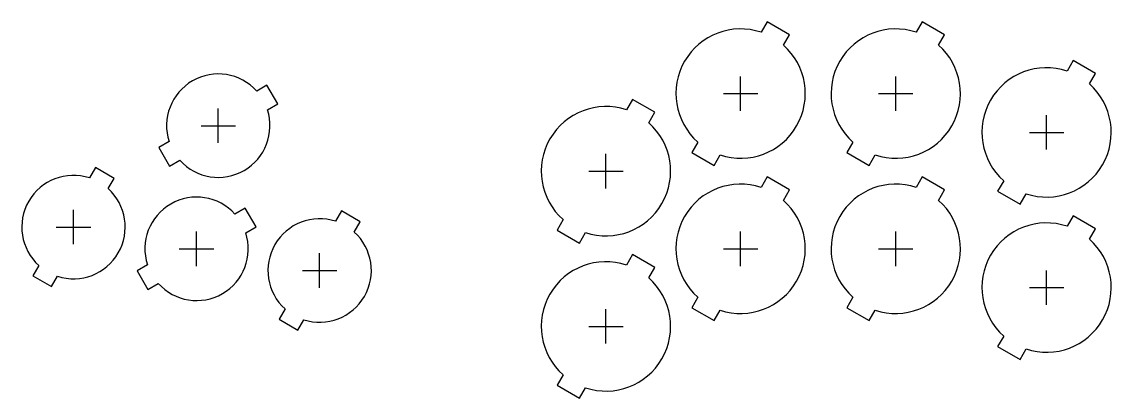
# Model space of a CAD drawing. Header units: millimetres. Extents: x -41 to 212, y -35 to 53.
import ezdxf

# ---------------------------------------------------------------- set-up
doc = ezdxf.new("R2010")
doc.units = ezdxf.units.MM
for name, color, linetype in [('BUTTONS_24', 1, 'Continuous'), ('BUTTONS_30', 5, 'Continuous'), ('REFERENCE', 8, 'Continuous')]:
    doc.layers.add(name, color=color, linetype=linetype)

msp = doc.modelspace()

# ---------------------------------------------------------------- linework, layer by layer
at = {"layer": 'BUTTONS_24'}
for points in [[(13.95, 36.59, 0.809427), (-6.38, 24.86), (-8.77, 23.47), (-6.27, 19.14), (-3.88, 20.53, 0.809427), (16.45, 32.26), (18.84, 33.64), (16.34, 37.97)], [(-24.86, 16.45, 0.809427), (-36.59, -3.88), (-37.97, -6.27), (-33.64, -8.77), (-32.26, -6.38, 0.809427), (-20.53, 13.95), (-19.14, 16.34), (-23.47, 18.84)], [(8.91, 8.03, 0.809427), (-11.41, -3.7), (-13.81, -5.08), (-11.31, -9.42), (-8.91, -8.03, 0.809427), (11.41, 3.7), (13.81, 5.08), (11.31, 9.42)], [(32.26, 6.38, 0.809427), (20.53, -13.95), (19.14, -16.34), (23.47, -18.84), (24.86, -16.45, 0.809427), (36.59, 3.88), (37.97, 6.27), (33.64, 8.77)]]:
    msp.add_lwpolyline(points, format="xyb", close=True, dxfattribs=at)
at = {"layer": 'BUTTONS_30'}
for points in [[(131, 50.23, 0.816497), (116.3, 24.77), (114.9, 22.34), (120.1, 19.34), (121.5, 21.77, 0.816497), (136.2, 47.23), (137.6, 49.66), (132.4, 52.66)], [(167, 50.23, 0.816497), (152.3, 24.77), (150.9, 22.34), (156.1, 19.34), (157.5, 21.77, 0.816497), (172.2, 47.23), (173.6, 49.66), (168.4, 52.66)], [(202, 41.23, 0.816497), (187.3, 15.77), (185.9, 13.34), (191.1, 10.34), (192.5, 12.77, 0.816497), (207.2, 38.23), (208.6, 40.66), (203.4, 43.66)], [(99.75, 32.23, 0.816497), (85.05, 6.77), (83.65, 4.34), (88.85, 1.34), (90.25, 3.77, 0.816497), (104.95, 29.23), (106.35, 31.66), (101.15, 34.66)], [(131, 14.23, 0.816497), (116.3, -11.23), (114.9, -13.66), (120.1, -16.66), (121.5, -14.23, 0.816497), (136.2, 11.23), (137.6, 13.66), (132.4, 16.66)], [(167, 14.23, 0.816497), (152.3, -11.23), (150.9, -13.66), (156.1, -16.66), (157.5, -14.23, 0.816497), (172.2, 11.23), (173.6, 13.66), (168.4, 16.66)], [(202, 5.23, 0.816497), (187.3, -20.23), (185.9, -22.66), (191.1, -25.66), (192.5, -23.23, 0.816497), (207.2, 2.23), (208.6, 4.66), (203.4, 7.66)], [(99.75, -3.77, 0.816497), (85.05, -29.23), (83.65, -31.66), (88.85, -34.66), (90.25, -32.23, 0.816497), (104.95, -6.77), (106.35, -4.34), (101.15, -1.34)]]:
    msp.add_lwpolyline(points, format="xyb", close=True, dxfattribs=at)
at = {"layer": 'REFERENCE'}
for p, q in [((126.25, 32), (126.25, 40)), ((162.25, 32), (162.25, 40)), ((122.25, 36), (130.25, 36)), ((158.25, 36), (166.25, 36)), ((5.04, 24.56), (5.04, 32.56)), ((197.25, 23), (197.25, 31)), ((1.04, 28.56), (9.04, 28.56)), ((193.25, 27), (201.25, 27)), ((95, 14), (95, 22)), ((91, 18), (99, 18)), ((-28.56, 1.04), (-28.56, 9.04)), ((-32.56, 5.04), (-24.56, 5.04)), ((0, -4), (0, 4)), ((126.25, -4), (126.25, 4)), ((162.25, -4), (162.25, 4)), ((-4, 0), (4, 0)), ((122.25, 0), (130.25, 0)), ((158.25, 0), (166.25, 0)), ((28.56, -9.04), (28.56, -1.04)), ((24.56, -5.04), (32.56, -5.04)), ((197.25, -13), (197.25, -5)), ((193.25, -9), (201.25, -9)), ((95, -22), (95, -14)), ((91, -18), (99, -18))]:
    msp.add_line(p, q, dxfattribs=at)

doc.saveas('drawing.dxf')
